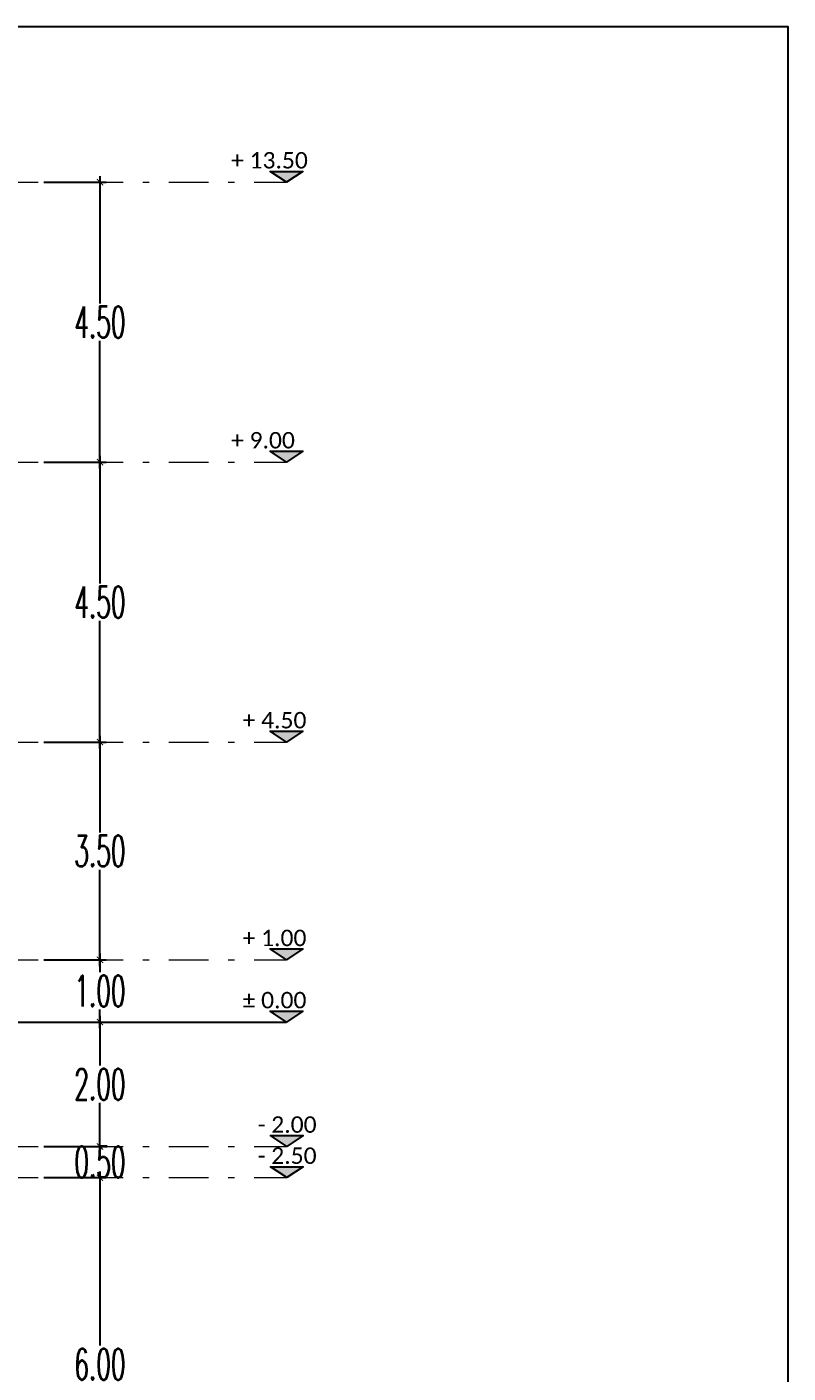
# Model space of a CAD drawing. Header units: millimetres. Extents: x 2175 to 3376, y 1504 to 1740.
# Drawn here: x 3066.58 to 3078.82, y 1659.53 to 1681.17 of the extents above; entities that cross this region are included whole.
import ezdxf

# ---------------------------------------------------------------- set-up
doc = ezdxf.new("R2010")
doc.units = ezdxf.units.MM
doc.linetypes.add('DASHDOT2', pattern=[12.7, 6.35, -3.175, 0, -3.175])
doc.linetypes.add('DASHED', pattern=[19.05, 12.7, -6.35])
for name, color, linetype in [('dinding baru', 142, 'Continuous'), ('GR', 7, 'Continuous'), ('KOP TEKS', 1, 'Continuous'), ('TEXT', 7, 'Continuous')]:
    doc.layers.add(name, color=color, linetype=linetype)
doc.layers.add('Garis Dim', color=131, linetype='DASHED', lineweight=9)
doc.styles.add('-DIM2', font='simplex.shx', dxfattribs={"width": 0.55})
doc.styles.get("Standard").update_dxf_attribs({"font": 'arial.ttf'})
doc.dimstyles.new('DIMENSI MUSHOLLAH', dxfattribs={"dimtxt": 0.5, "dimasz": 0.1, "dimexe": 0.1, "dimexo": 0.1, "dimgap": 0.05, "dimtad": 0, "dimtih": 1, "dimtoh": 1, "dimzin": 0, "dimdsep": 46, "dimtxsty": '-DIM2', "dimblk": 'ARCHTICK', "dimcen": 0.3, "dimdle": 0.1, "dimclrd": 1, "dimclre": 1, "dimclrt": 2, "dimadec": 0, "dimazin": 0, "dimtfac": 1, "dimtix": 1, "dimtofl": 0, "dimtmove": 0, "dimatfit": 3, "dimldrblk": 'ARCHTICK', "dimfxl": 1, "dimtolj": 1, "dimtzin": 0, "dimarcsym": 0})

# ---------------------------------------------------------------- blocks, each defined once
blk = doc.blocks.new('_ArchTick')
at = {"color": 0, "linetype": 'ByBlock', "const_width": 0.15}
blk.add_lwpolyline([(-0.5, -0.5), (0.5, 0.5)], dxfattribs=at)
blk = doc.blocks.new('*D998')
at = {"layer": 'Defpoints', "color": 0, "transparency": 16777216}
for p in [(3066.751, 1662.675), (3067.751, 1662.675), (3066.751, 1656.675)]:
    blk.add_point(p, dxfattribs=at)
at = {"layer": 'dinding baru', "color": 1, "lineweight": -2, "transparency": 16777216}
for p, q in [((3067.751, 1662.775), (3067.751, 1659.975)), ((3067.751, 1656.575), (3067.751, 1659.375))]:
    blk.add_line(p, q, dxfattribs=at)
at = {"layer": 'dinding baru', "color": 1, "linetype": 'Continuous', "lineweight": -2, "transparency": 16777216}
for p, q in [((3066.851, 1662.675), (3067.851, 1662.675)), ((3066.851, 1656.675), (3067.851, 1656.675))]:
    blk.add_line(p, q, dxfattribs=at)
at = {"layer": 'dinding baru', "color": 1, "lineweight": -2, "transparency": 16777216, "xscale": 0.1, "yscale": 0.1, "zscale": 0.1}
for p, rotation in [((3067.751, 1662.675), 90), ((3067.751, 1656.675), 270)]:
    blk.add_blockref('_ArchTick', p, dxfattribs=dict(at, rotation=rotation))
at = {"layer": 'dinding baru', "color": 2, "lineweight": 0, "transparency": 16777216, "insert": (3067.751, 1659.675), "char_height": 0.5, "attachment_point": 5, "style": '-DIM2'}
blk.add_mtext('\\A1;6.00', dxfattribs=at)
blk = doc.blocks.new('*D999')
at = {"layer": 'Defpoints', "color": 0, "transparency": 16777216}
for p in [(3066.751, 1663.175), (3067.751, 1663.175), (3066.751, 1662.675)]:
    blk.add_point(p, dxfattribs=at)
at = {"layer": 'dinding baru', "color": 1, "linetype": 'Continuous', "lineweight": -2, "transparency": 16777216}
for p, q in [((3066.851, 1663.175), (3067.851, 1663.175)), ((3066.851, 1662.675), (3067.851, 1662.675))]:
    blk.add_line(p, q, dxfattribs=at)
at = {"layer": 'dinding baru', "color": 1, "lineweight": -2, "transparency": 16777216}
for p, q in [((3067.751, 1663.175), (3067.751, 1663.275)), ((3067.751, 1662.675), (3067.751, 1662.575))]:
    blk.add_line(p, q, dxfattribs=at)
at = {"layer": 'dinding baru', "color": 1, "lineweight": -2, "transparency": 16777216, "xscale": 0.1, "yscale": 0.1, "zscale": 0.1}
for p, rotation in [((3067.751, 1663.175), 270), ((3067.751, 1662.675), 90)]:
    blk.add_blockref('_ArchTick', p, dxfattribs=dict(at, rotation=rotation))
at = {"layer": 'dinding baru', "color": 2, "lineweight": 0, "transparency": 16777216, "insert": (3067.751, 1662.925), "char_height": 0.5, "attachment_point": 5, "style": '-DIM2'}
blk.add_mtext('\\A1;0.50', dxfattribs=at)
blk = doc.blocks.new('*D1000')
at = {"layer": 'Defpoints', "color": 0, "transparency": 16777216}
for p in [(3066.751, 1665.175), (3067.751, 1665.175), (3066.751, 1663.175)]:
    blk.add_point(p, dxfattribs=at)
at = {"layer": 'dinding baru', "color": 1, "linetype": 'Continuous', "lineweight": -2, "transparency": 16777216}
for p, q in [((3066.851, 1665.175), (3067.851, 1665.175)), ((3066.851, 1663.175), (3067.851, 1663.175))]:
    blk.add_line(p, q, dxfattribs=at)
at = {"layer": 'dinding baru', "color": 1, "lineweight": -2, "transparency": 16777216}
for p, q in [((3067.751, 1665.275), (3067.751, 1664.475)), ((3067.751, 1663.075), (3067.751, 1663.875))]:
    blk.add_line(p, q, dxfattribs=at)
at = {"layer": 'dinding baru', "color": 1, "lineweight": -2, "transparency": 16777216, "xscale": 0.1, "yscale": 0.1, "zscale": 0.1}
for p, rotation in [((3067.751, 1665.175), 90), ((3067.751, 1663.175), 270)]:
    blk.add_blockref('_ArchTick', p, dxfattribs=dict(at, rotation=rotation))
at = {"layer": 'dinding baru', "color": 2, "lineweight": 0, "transparency": 16777216, "insert": (3067.751, 1664.175), "char_height": 0.5, "attachment_point": 5, "style": '-DIM2'}
blk.add_mtext('\\A1;2.00', dxfattribs=at)
blk = doc.blocks.new('*D1001')
at = {"layer": 'Defpoints', "color": 0, "transparency": 16777216}
for p in [(3066.751, 1666.175), (3066.751, 1665.175), (3067.751, 1665.175)]:
    blk.add_point(p, dxfattribs=at)
at = {"layer": 'dinding baru', "color": 1, "linetype": 'Continuous', "lineweight": -2, "transparency": 16777216}
for p, q in [((3066.851, 1666.175), (3067.851, 1666.175)), ((3066.851, 1665.175), (3067.851, 1665.175))]:
    blk.add_line(p, q, dxfattribs=at)
at = {"layer": 'dinding baru', "color": 1, "lineweight": -2, "transparency": 16777216}
for p, q in [((3067.751, 1666.275), (3067.751, 1665.975)), ((3067.751, 1665.075), (3067.751, 1665.375))]:
    blk.add_line(p, q, dxfattribs=at)
at = {"layer": 'dinding baru', "color": 1, "lineweight": -2, "transparency": 16777216, "xscale": 0.1, "yscale": 0.1, "zscale": 0.1}
for p, rotation in [((3067.751, 1666.175), 90), ((3067.751, 1665.175), 270)]:
    blk.add_blockref('_ArchTick', p, dxfattribs=dict(at, rotation=rotation))
at = {"layer": 'dinding baru', "color": 2, "lineweight": 0, "transparency": 16777216, "insert": (3067.751, 1665.675), "char_height": 0.5, "attachment_point": 5, "style": '-DIM2'}
blk.add_mtext('\\A1;1.00', dxfattribs=at)
blk = doc.blocks.new('*D1002')
at = {"layer": 'Defpoints', "color": 0, "transparency": 16777216}
for p in [(3066.751, 1669.675), (3067.751, 1669.675), (3066.751, 1666.175)]:
    blk.add_point(p, dxfattribs=at)
at = {"layer": 'dinding baru', "color": 1, "linetype": 'Continuous', "lineweight": -2, "transparency": 16777216}
for p, q in [((3066.851, 1669.675), (3067.851, 1669.675)), ((3066.851, 1666.175), (3067.851, 1666.175))]:
    blk.add_line(p, q, dxfattribs=at)
at = {"layer": 'dinding baru', "color": 1, "lineweight": -2, "transparency": 16777216}
for p, q in [((3067.751, 1669.775), (3067.751, 1668.225)), ((3067.751, 1666.075), (3067.751, 1667.625))]:
    blk.add_line(p, q, dxfattribs=at)
at = {"layer": 'dinding baru', "color": 1, "lineweight": -2, "transparency": 16777216, "xscale": 0.1, "yscale": 0.1, "zscale": 0.1}
for p, rotation in [((3067.751, 1669.675), 90), ((3067.751, 1666.175), 270)]:
    blk.add_blockref('_ArchTick', p, dxfattribs=dict(at, rotation=rotation))
at = {"layer": 'dinding baru', "color": 2, "lineweight": 0, "transparency": 16777216, "insert": (3067.751, 1667.925), "char_height": 0.5, "attachment_point": 5, "style": '-DIM2'}
blk.add_mtext('\\A1;3.50', dxfattribs=at)
blk = doc.blocks.new('*D1003')
at = {"layer": 'Defpoints', "color": 0, "transparency": 16777216}
for p in [(3066.751, 1674.175), (3067.751, 1674.175), (3066.751, 1669.675)]:
    blk.add_point(p, dxfattribs=at)
at = {"layer": 'dinding baru', "color": 1, "linetype": 'Continuous', "lineweight": -2, "transparency": 16777216}
for p, q in [((3066.851, 1674.175), (3067.851, 1674.175)), ((3066.851, 1669.675), (3067.851, 1669.675))]:
    blk.add_line(p, q, dxfattribs=at)
at = {"layer": 'dinding baru', "color": 1, "lineweight": -2, "transparency": 16777216}
for p, q in [((3067.751, 1674.275), (3067.751, 1672.225)), ((3067.751, 1669.575), (3067.751, 1671.625))]:
    blk.add_line(p, q, dxfattribs=at)
at = {"layer": 'dinding baru', "color": 1, "lineweight": -2, "transparency": 16777216, "xscale": 0.1, "yscale": 0.1, "zscale": 0.1}
for p, rotation in [((3067.751, 1674.175), 90), ((3067.751, 1669.675), 270)]:
    blk.add_blockref('_ArchTick', p, dxfattribs=dict(at, rotation=rotation))
at = {"layer": 'dinding baru', "color": 2, "lineweight": 0, "transparency": 16777216, "insert": (3067.751, 1671.925), "char_height": 0.5, "attachment_point": 5, "style": '-DIM2'}
blk.add_mtext('\\A1;4.50', dxfattribs=at)
blk = doc.blocks.new('*D1004')
at = {"layer": 'Defpoints', "color": 0, "transparency": 16777216}
for p in [(3066.751, 1678.675), (3066.751, 1674.175), (3067.751, 1674.175)]:
    blk.add_point(p, dxfattribs=at)
at = {"layer": 'dinding baru', "color": 1, "lineweight": -2, "transparency": 16777216}
for p, q in [((3067.751, 1678.775), (3067.751, 1676.725)), ((3067.751, 1674.075), (3067.751, 1676.125))]:
    blk.add_line(p, q, dxfattribs=at)
at = {"layer": 'dinding baru', "color": 1, "linetype": 'Continuous', "lineweight": -2, "transparency": 16777216}
for p, q in [((3066.851, 1678.675), (3067.851, 1678.675)), ((3066.851, 1674.175), (3067.851, 1674.175))]:
    blk.add_line(p, q, dxfattribs=at)
at = {"layer": 'dinding baru', "color": 1, "lineweight": -2, "transparency": 16777216, "xscale": 0.1, "yscale": 0.1, "zscale": 0.1}
for p, rotation in [((3067.751, 1678.675), 90), ((3067.751, 1674.175), 270)]:
    blk.add_blockref('_ArchTick', p, dxfattribs=dict(at, rotation=rotation))
at = {"layer": 'dinding baru', "color": 2, "lineweight": 0, "transparency": 16777216, "insert": (3067.751, 1676.425), "char_height": 0.5, "attachment_point": 5, "style": '-DIM2'}
blk.add_mtext('\\A1;4.50', dxfattribs=at)

msp = doc.modelspace()

# ---------------------------------------------------------------- hatches: boundary and pattern name
at = {"layer": 'TEXT'}
h = msp.add_hatch(color=256, dxfattribs=at)
h.dxf.hatch_style = 1
h.paths.add_polyline_path([(3070.751, 1678.675), (3070.489, 1678.85), (3071.013, 1678.85)])
h = msp.add_hatch(color=256, dxfattribs=at)
h.dxf.hatch_style = 1
h.paths.add_polyline_path([(3070.751, 1674.175), (3070.489, 1674.35), (3071.013, 1674.35)])
h = msp.add_hatch(color=256, dxfattribs=at)
h.dxf.hatch_style = 1
h.paths.add_polyline_path([(3070.751, 1669.675), (3070.489, 1669.85), (3071.013, 1669.85)])
h = msp.add_hatch(color=256, dxfattribs=at)
h.dxf.hatch_style = 1
h.paths.add_polyline_path([(3070.751, 1666.175), (3070.489, 1666.35), (3071.013, 1666.35)])
h = msp.add_hatch(color=256, dxfattribs=at)
h.dxf.hatch_style = 1
h.paths.add_polyline_path([(3070.751, 1665.175), (3070.489, 1665.35), (3071.013, 1665.35)])
h = msp.add_hatch(color=256, dxfattribs=at)
h.dxf.hatch_style = 1
h.paths.add_polyline_path([(3070.756, 1663.175), (3070.494, 1663.35), (3071.019, 1663.35)])
h = msp.add_hatch(color=256, dxfattribs=at)
h.dxf.hatch_style = 1
h.paths.add_polyline_path([(3070.756, 1662.675), (3070.494, 1662.85), (3071.019, 1662.85)])

# ---------------------------------------------------------------- linework, layer by layer
at = {"layer": 'Garis Dim', "linetype": 'DASHDOT2', "ltscale": 0.1}
for p, q in [((2996.251, 1678.675), (3070.751, 1678.675)), ((2996.251, 1674.175), (3070.751, 1674.175)), ((2996.251, 1669.675), (3070.751, 1669.675)), ((2996.251, 1666.175), (3070.751, 1666.175)), ((2996.251, 1663.175), (3070.756, 1663.175)), ((2996.251, 1662.675), (3070.756, 1662.675))]:
    msp.add_line(p, q, dxfattribs=at)
at = {"layer": 'GR'}
msp.add_line((2996.251, 1665.175), (3070.751, 1665.175), dxfattribs=at)
at = {"layer": 'KOP TEKS', "color": 2}
msp.add_lwpolyline([(2985.681, 1681.172), (2985.681, 1615.315), (3078.821, 1615.315), (3078.821, 1681.172)], close=True, dxfattribs=at)
at = {"layer": 'TEXT'}
for points in [[(3070.751, 1678.675), (3070.489, 1678.85), (3071.013, 1678.85), (3070.751, 1678.675)], [(3070.751, 1674.175), (3070.489, 1674.35), (3071.013, 1674.35), (3070.751, 1674.175)], [(3070.751, 1669.675), (3070.489, 1669.85), (3071.013, 1669.85), (3070.751, 1669.675)], [(3070.751, 1666.175), (3070.489, 1666.35), (3071.013, 1666.35), (3070.751, 1666.175)], [(3070.751, 1665.175), (3070.489, 1665.35), (3071.013, 1665.35), (3070.751, 1665.175)], [(3070.756, 1663.175), (3070.494, 1663.35), (3071.019, 1663.35), (3070.756, 1663.175)], [(3070.756, 1662.675), (3070.494, 1662.85), (3071.019, 1662.85), (3070.756, 1662.675)]]:
    msp.add_lwpolyline(points, dxfattribs=at)

# ---------------------------------------------------------------- texts
at = {"color": 7, "lineweight": 5, "char_height": 0.26387, "width": 1.23764, "attachment_point": 1}
for s, insert in [('\\pxsm1,ql;{\\fCalibri Light|b0|i0|c0|p34;+ 13.50}', (3069.86, 1679.16)), ('\\pxsm1,ql;{\\fCalibri Light|b0|i0|c0|p34;+ 9.00}', (3069.86, 1674.66)), ('\\pxsm1,ql;{\\fCalibri Light|b0|i0|c0|p34;+ 4.50}', (3070.046, 1670.16)), ('\\pxsm1,ql;{\\fCalibri Light|b0|i0|c0|p34;+ 1.00}', (3070.046, 1666.66)), ('\\pxsm1,ql;{\\fCalibri Light|b0|i0|c0|p34;%%P 0.00}', (3070.046, 1665.66)), ('\\pxsm1,ql;{\\fCalibri Light|b0|i0|c0|p34;- 2.00}', (3070.288, 1663.66)), ('\\pxsm1,ql;{\\fCalibri Light|b0|i0|c0|p34;- 2.50}', (3070.288, 1663.16))]:
    msp.add_mtext(s, dxfattribs=dict(at, insert=insert))

# ---------------------------------------------------------------- dimensions: what is measured, and where the dimension line sits
at = {"layer": 'dinding baru', "lineweight": 0}
for base, p1, p2, angle, picture, middle in [((3067.751, 1674.175), (3066.751, 1678.675), (3066.751, 1674.175), 90, '*D1004', (3067.751, 1676.425)), ((3067.751, 1674.175), (3066.751, 1669.675), (3066.751, 1674.175), 90, '*D1003', (3067.751, 1671.925)), ((3067.751, 1669.675), (3066.751, 1666.175), (3066.751, 1669.675), 90, '*D1002', (3067.751, 1667.925)), ((3067.751, 1665.175), (3066.751, 1666.175), (3066.751, 1665.175), 270, '*D1001', (3067.751, 1665.675)), ((3067.751, 1665.175), (3066.751, 1663.175), (3066.751, 1665.175), 90, '*D1000', (3067.751, 1664.175)), ((3067.751, 1663.175), (3066.751, 1662.675), (3066.751, 1663.175), 90, '*D999', (3067.751, 1662.925)), ((3067.751, 1662.675), (3066.751, 1656.675), (3066.751, 1662.675), 90, '*D998', (3067.751, 1659.675))]:
    dim = msp.add_linear_dim(base=base, p1=p1, p2=p2, angle=angle, dimstyle='DIMENSI MUSHOLLAH', dxfattribs=at)
    dim.commit()
    dim.dimension.update_dxf_attribs({"geometry": picture, "text_midpoint": middle})

doc.saveas('drawing.dxf')
